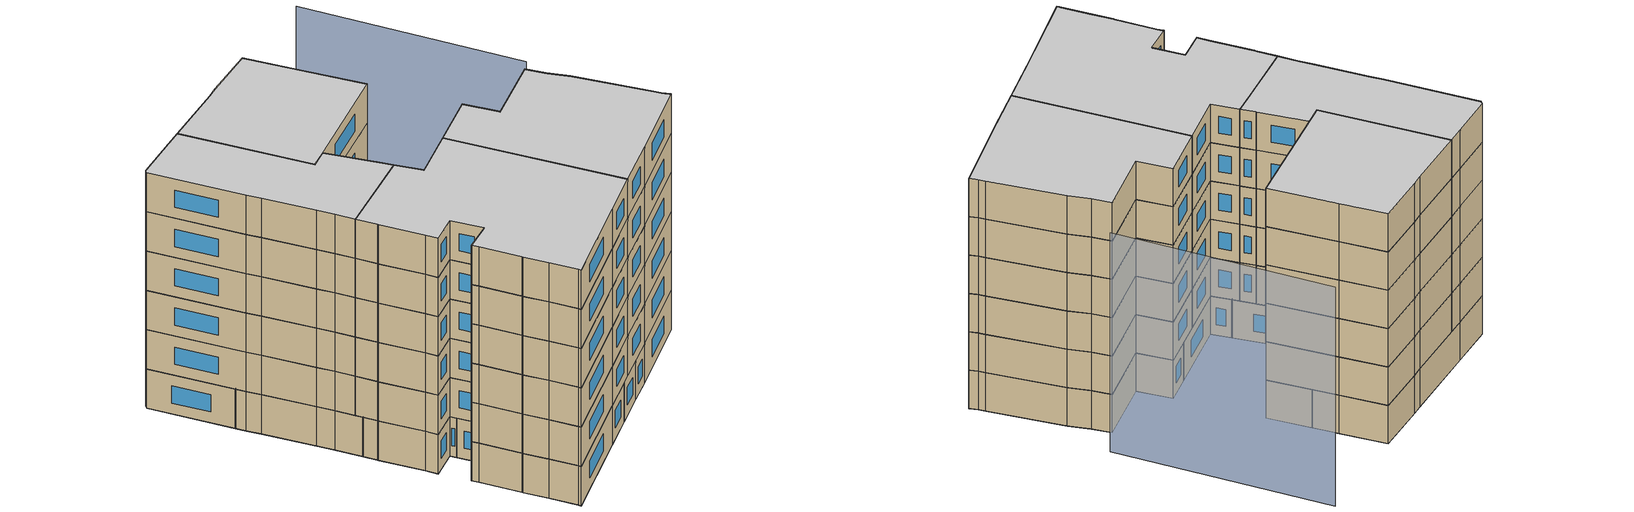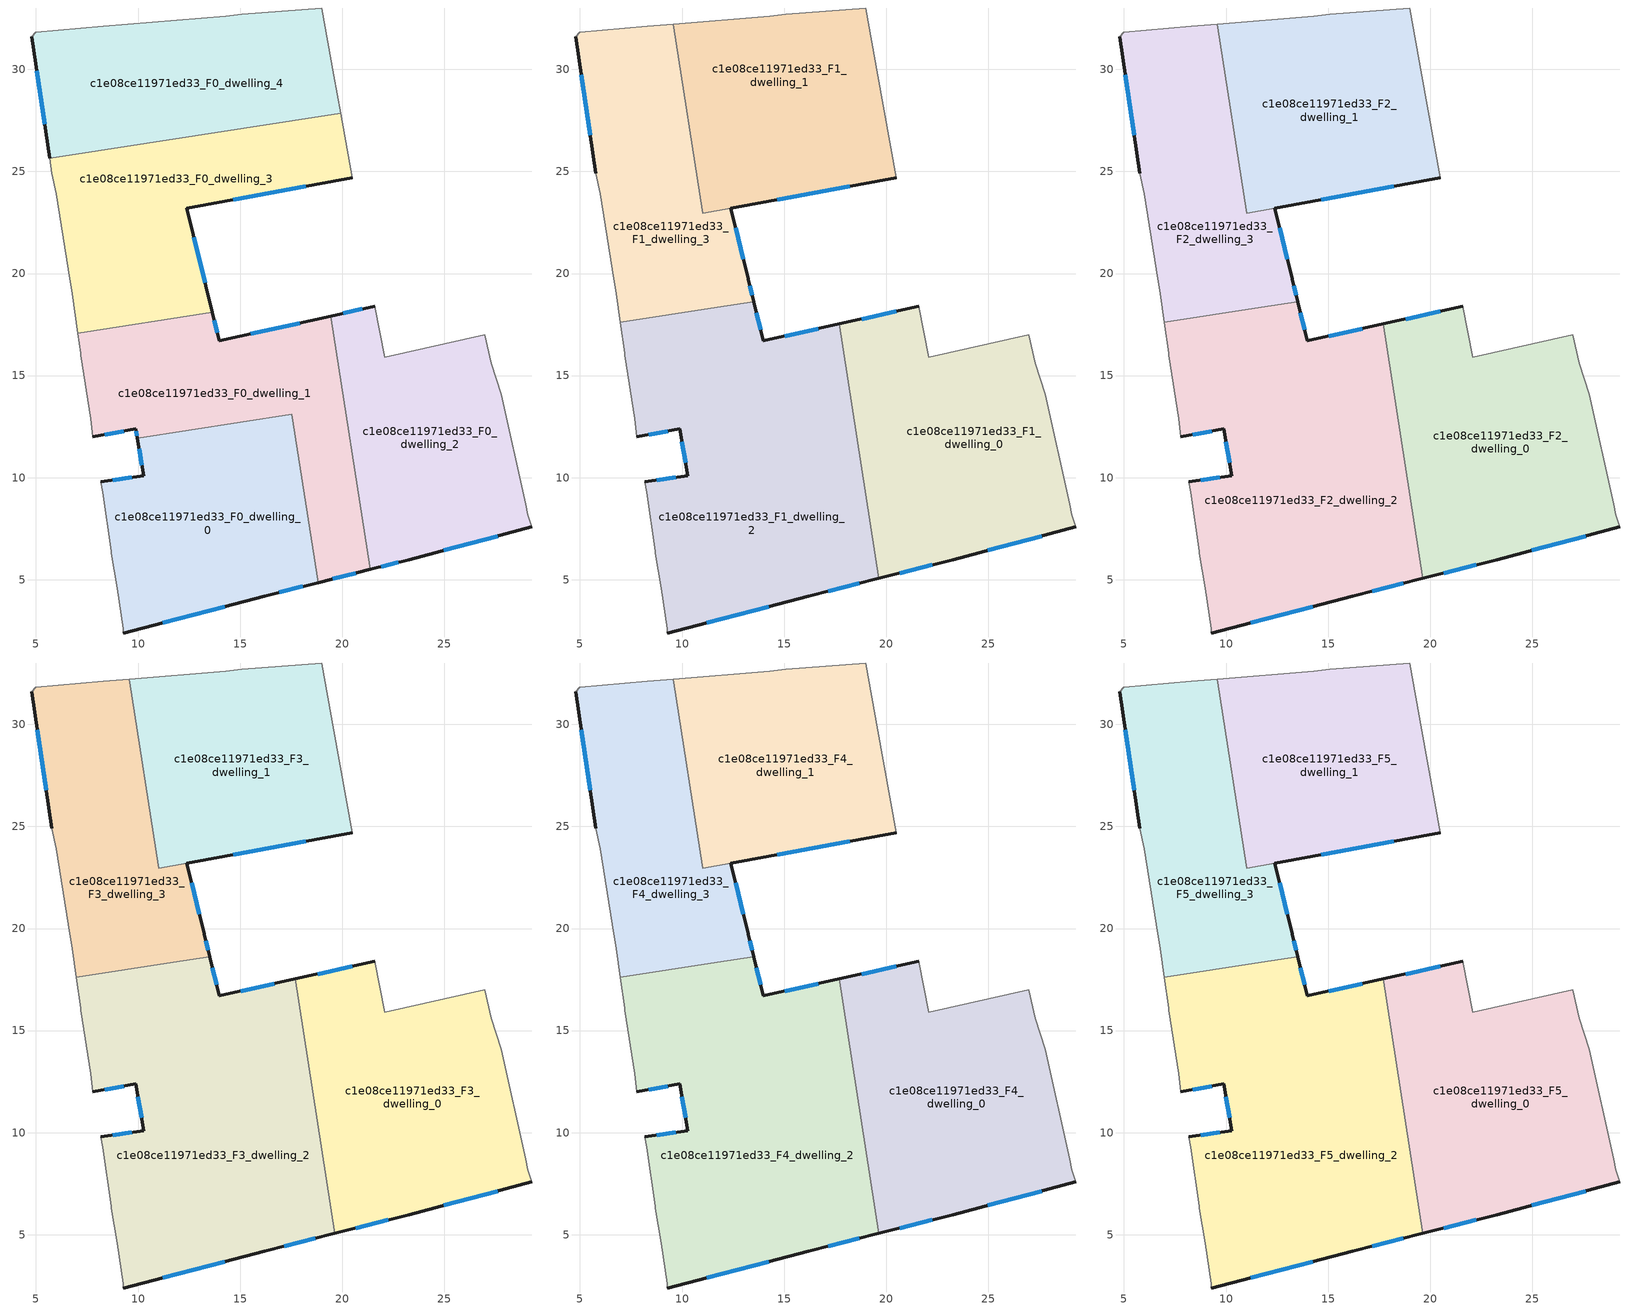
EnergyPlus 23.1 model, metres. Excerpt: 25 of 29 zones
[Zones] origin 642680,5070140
c1e08ce11971ed33_F0_dwelling_0
 floor ground (EU_floor_Construction): 18.82,4.85 17.53,13.11 9.96,11.93 10.28,10.09 8.18,9.79 8.28,9.29 8.68,6.39 8.68,6.29 8.98,4.59 9.28,2.59 9.28,2.39 16.19,4.19 z0
 wall outside (EU_wall_Construction): 8.18,9.79 10.28,10.09 9.96,11.93 / 18.82,4.85 16.19,4.19 9.28,2.39 z0:3
 wall adiabatic (EU_wall_Construction): 9.28,2.39 9.28,2.59 8.98,4.59 8.68,6.29 8.68,6.39 8.28,9.29 8.18,9.79 z0:3
 wall to c1e08ce11971ed33_F0_dwelling_1 (EU_wall_Construction): 9.96,11.93 17.53,13.11 18.82,4.85 z0:3
 window (EU_Window_Construction): 8.77,9.88 9.69,10.01 / 10.19,10.61 10.05,11.41 / 18.08,4.67 16.92,4.37 / 14.25,3.68 11.21,2.89 z0.84:2.16
c1e08ce11971ed33_F0_dwelling_1
 floor ground (EU_floor_Construction): 21.38,5.5 19.44,17.92 13.99,16.7 13.64,18.11 7.05,17.08 7.18,16.1 7.18,16 7.68,12.9 7.78,12 9.88,12.4 9.96,11.93 17.53,13.11 18.82,4.85 z0
 wall outside (EU_wall_Construction): 9.96,11.93 9.88,12.4 7.78,12 / 13.64,18.11 13.99,16.7 19.44,17.92 / 21.38,5.5 18.82,4.85 z0:3
 wall adiabatic (EU_wall_Construction): 7.78,12 7.68,12.9 7.18,16 7.18,16.1 7.05,17.08 z0:3
 wall to c1e08ce11971ed33_F0_dwelling_3 (EU_wall_Construction): 7.05,17.08 13.64,18.11 z0:3
 wall to c1e08ce11971ed33_F0_dwelling_2 (EU_wall_Construction): 19.44,17.92 21.38,5.5 z0:3
 window (EU_Window_Construction): 9.94,12.06 9.91,12.27 / 9.29,12.28 8.37,12.11 / 13.74,17.72 13.89,17.09 / 15.52,17.04 17.91,17.57 / 20.66,5.32 19.53,5.04 z0.84:2.16
c1e08ce11971ed33_F0_dwelling_2
 floor ground (EU_floor_Construction): 29.3,7.59 29.1,8.19 29,8.69 27.8,14.09 27.3,15.59 27,16.99 22.09,15.89 21.59,18.4 19.44,17.92 21.38,5.5 23.29,5.99 z0
 wall outside (EU_wall_Construction): 19.44,17.92 21.59,18.4 / 29.3,7.59 23.29,5.99 21.38,5.5 z0:3
 wall adiabatic (EU_wall_Construction): 21.59,18.4 22.09,15.89 27,16.99 27.3,15.59 27.8,14.09 29,8.69 29.1,8.19 29.3,7.59 z0:3
 window (EU_Window_Construction): 20.04,18.05 20.99,18.26 / 27.61,7.14 24.97,6.44 / 22.75,5.85 21.91,5.64 z0.84:2.16
c1e08ce11971ed33_F0_dwelling_3
 floor ground (EU_floor_Construction): 13.64,18.11 12.39,23.2 20.49,24.7 19.93,27.86 5.68,25.64 5.78,24.91 5.98,23.9 6.58,20.2 6.78,19 7.05,17.08 z0
 wall outside (EU_wall_Construction): 20.49,24.7 12.39,23.2 13.64,18.11 z0:3
 wall adiabatic (EU_wall_Construction): 19.93,27.86 20.49,24.7 / 7.05,17.08 6.78,19 6.58,20.2 5.98,23.9 5.78,24.91 5.68,25.64 z0:3
 wall to c1e08ce11971ed33_F0_dwelling_4 (EU_wall_Construction): 5.67,25.64 19.93,27.86 z0:3
 window (EU_Window_Construction): 18.22,24.28 14.66,23.62 / 12.74,21.78 13.29,19.54 z0.84:2.16
 roof outside (EU_roof_Construction): 13.51,18.62 6.97,17.61 11.73,18.35 z3; 13.51,18.62 6.98,17.61 7.05,17.08 6.97,17.61 z3
c1e08ce11971ed33_F0_dwelling_4
 floor ground (EU_floor_Construction): 19.93,27.86 19.6,29.71 19,33.01 15.09,32.71 14.29,32.61 8.29,32.11 4.99,31.81 4.79,31.61 5.68,25.64 z0
 wall outside (EU_wall_Construction): 5.68,25.64 4.79,31.61 z0:3
 wall adiabatic (EU_wall_Construction): 4.79,31.61 4.99,31.81 8.29,32.11 14.29,32.61 15.09,32.71 19,33.01 19.6,29.71 19.93,27.86 z0:3
 window (EU_Window_Construction): 5.43,27.31 5.04,29.94 z0.84:2.16
c1e08ce11971ed33_F1_dwelling_0
 floor to c1e08ce11971ed33_F0_dwelling_2 (EU_floor_Construction): 29.3,7.59 29.1,8.19 29,8.69 27.8,14.09 27.3,15.59 27,16.99 22.09,15.89 21.59,18.4 19.44,17.92 21.38,5.5 23.29,5.99 z3
 floor to c1e08ce11971ed33_F0_dwelling_1 (EU_floor_Construction): 21.38,5.5 19.44,17.92 17.7,17.53 19.65,5.06 z3
 wall outside (EU_wall_Construction): 29.3,7.59 23.29,5.99 19.65,5.06 / 17.7,17.53 21.59,18.4 z3:6
 wall adiabatic (EU_wall_Construction): 21.59,18.4 22.09,15.89 27,16.99 27.3,15.59 27.8,14.09 29,8.69 29.1,8.19 29.3,7.59 z3:6
 wall to c1e08ce11971ed33_F1_dwelling_2 (EU_wall_Construction): 19.65,5.06 17.7,17.53 z3:6
 window (EU_Window_Construction): 27.61,7.14 24.97,6.44 / 22.27,5.73 20.67,5.32 / 18.79,17.77 20.5,18.15 z3.84:5.16
c1e08ce11971ed33_F1_dwelling_1
 floor to c1e08ce11971ed33_F0_dwelling_3 (EU_floor_Construction): 20.49,24.7 19.93,27.86 10.48,26.39 11.02,22.95 z3
 floor to c1e08ce11971ed33_F0_dwelling_4 (EU_floor_Construction): 19.93,27.86 19.6,29.7 19,33.01 15.09,32.71 14.29,32.61 9.57,32.22 10.48,26.39 z3
 wall outside (EU_wall_Construction): 20.49,24.7 12.39,23.2 z3:6
 wall adiabatic (EU_wall_Construction): 9.57,32.22 14.29,32.61 15.09,32.71 19,33.01 19.6,29.71 20.49,24.7 z3:6
 wall to c1e08ce11971ed33_F1_dwelling_3 (EU_wall_Construction): 12.39,23.2 11.02,22.95 9.57,32.22 z3:6
 window (EU_Window_Construction): 18.22,24.28 14.66,23.62 z3.84:5.16
c1e08ce11971ed33_F1_dwelling_2
 floor to c1e08ce11971ed33_F0_dwelling_0 (EU_floor_Construction): 18.82,4.85 17.53,13.11 9.96,11.93 10.28,10.09 8.18,9.79 8.28,9.29 8.68,6.39 8.68,6.29 8.98,4.59 9.28,2.59 9.28,2.39 16.19,4.19 z3
 floor to c1e08ce11971ed33_F0_dwelling_1 (EU_floor_Construction): 19.65,5.06 17.7,17.53 13.99,16.7 13.64,18.11 7.05,17.08 7.18,16.1 7.18,16 7.68,12.9 7.78,12 9.88,12.4 9.96,11.93 17.53,13.11 18.82,4.85 z3
 floor to c1e08ce11971ed33_F0_dwelling_3 (EU_floor_Construction): 13.64,18.11 13.51,18.62 6.98,17.61 7.05,17.08 z3
 wall outside (EU_wall_Construction): 13.51,18.62 13.99,16.7 17.7,17.53 / 19.65,5.06 16.19,4.19 9.28,2.39 / 8.18,9.79 10.28,10.09 9.88,12.4 7.78,12 z3:6
 wall adiabatic (EU_wall_Construction): 9.28,2.39 9.28,2.59 8.98,4.59 8.68,6.29 8.68,6.39 8.28,9.29 8.18,9.79 / 7.78,12 7.68,12.9 7.18,16 7.18,16.1 6.97,17.61 z3:6
 wall to c1e08ce11971ed33_F1_dwelling_3 (EU_wall_Construction): 6.97,17.61 11.73,18.35 13.51,18.62 z3:6
 window (EU_Window_Construction): 13.65,18.08 13.86,17.24 / 15.03,16.93 16.66,17.3 / 18.68,4.82 17.16,4.43 / 14.25,3.68 11.21,2.89 / 8.77,9.88 9.69,10.01 / 10.17,10.74 10,11.75 / 9.29,12.28 8.37,12.11 z3.84:5.16
c1e08ce11971ed33_F1_dwelling_3
 floor to c1e08ce11971ed33_F0_dwelling_3 (EU_floor_Construction): 13.51,18.63 12.39,23.2 11.02,22.95 10.48,26.39 5.68,25.64 5.78,24.91 5.98,23.9 6.58,20.2 6.78,19 6.97,17.61 11.73,18.35 z3
 floor to c1e08ce11971ed33_F0_dwelling_4 (EU_floor_Construction): 10.48,26.39 9.57,32.22 8.29,32.11 4.99,31.81 4.79,31.61 5.68,25.64 z3
 wall outside (EU_wall_Construction): 5.78,24.91 4.79,31.61 / 12.39,23.2 13.24,19.74 13.25,19.69 13.51,18.63 z3:6; 13.51,18.62,6 13.51,18.63,3 13.51,18.62,3
 wall adiabatic (EU_wall_Construction): 6.97,17.61 6.78,19 6.58,20.2 5.98,23.9 5.78,24.91 / 4.79,31.61 4.99,31.81 8.29,32.11 9.57,32.22 z3:6
 window (EU_Window_Construction): 5.5,26.78 5.07,29.73 / 12.63,22.23 13,20.71 / 13.33,19.39 13.44,18.93 z3.84:5.16
c1e08ce11971ed33_F2_dwelling_0
 floor to c1e08ce11971ed33_F1_dwelling_0 (EU_floor_Construction): 29.3,7.59 29.1,8.19 29,8.69 27.8,14.09 27.3,15.59 27,16.99 22.09,15.89 21.59,18.4 17.7,17.53 19.65,5.06 23.29,5.99 z6
 wall outside (EU_wall_Construction): 29.3,7.59 23.29,5.99 19.65,5.06 / 17.7,17.53 21.59,18.4 z6:9
 wall adiabatic (EU_wall_Construction): 21.59,18.4 22.09,15.89 27,16.99 27.3,15.59 27.8,14.09 29,8.69 29.1,8.19 29.3,7.59 z6:9
 wall to c1e08ce11971ed33_F2_dwelling_2 (EU_wall_Construction): 19.65,5.06 17.7,17.53 z6:9
 window (EU_Window_Construction): 27.61,7.14 24.97,6.44 / 22.27,5.73 20.67,5.32 / 18.79,17.77 20.5,18.15 z6.84:8.16
c1e08ce11971ed33_F2_dwelling_1
 floor to c1e08ce11971ed33_F1_dwelling_1 (EU_floor_Construction): 20.49,24.7 19.6,29.71 19,33.01 15.09,32.71 14.29,32.61 9.57,32.22 11.02,22.95 z6
 wall outside (EU_wall_Construction): 20.49,24.7 12.39,23.2 z6:9
 wall adiabatic (EU_wall_Construction): 9.57,32.22 14.29,32.61 15.09,32.71 19,33.01 19.6,29.71 20.49,24.7 z6:9
 wall to c1e08ce11971ed33_F2_dwelling_3 (EU_wall_Construction): 12.39,23.2 11.02,22.95 9.57,32.22 z6:9
 window (EU_Window_Construction): 18.22,24.28 14.66,23.62 z6.84:8.16
c1e08ce11971ed33_F2_dwelling_2
 floor to c1e08ce11971ed33_F1_dwelling_2 (EU_floor_Construction): 19.65,5.06 17.7,17.53 13.99,16.7 13.51,18.62 6.97,17.61 7.18,16.1 7.18,16 7.68,12.9 7.78,12 9.88,12.4 10.28,10.09 8.18,9.79 8.28,9.29 8.68,6.39 8.68,6.29 8.98,4.59 9.28,2.59 9.28,2.39 16.19,4.19 z6
 wall outside (EU_wall_Construction): 13.51,18.62 13.99,16.7 17.7,17.53 / 19.65,5.06 16.19,4.19 9.28,2.39 / 8.18,9.79 10.28,10.09 9.88,12.4 7.78,12 z6:9
 wall adiabatic (EU_wall_Construction): 9.28,2.39 9.28,2.59 8.98,4.59 8.68,6.29 8.68,6.39 8.28,9.29 8.18,9.79 / 7.78,12 7.68,12.9 7.18,16 7.18,16.1 6.97,17.61 z6:9
 wall to c1e08ce11971ed33_F2_dwelling_3 (EU_wall_Construction): 6.97,17.61 11.73,18.35 13.51,18.62 z6:9
 window (EU_Window_Construction): 13.65,18.08 13.86,17.24 / 15.03,16.93 16.66,17.3 / 18.68,4.82 17.16,4.43 / 14.25,3.68 11.21,2.89 / 8.77,9.88 9.69,10.01 / 10.17,10.74 10,11.75 / 9.29,12.28 8.37,12.11 z6.84:8.16
c1e08ce11971ed33_F2_dwelling_3
 floor to c1e08ce11971ed33_F1_dwelling_3 (EU_floor_Construction): 13.51,18.63 13.25,19.69 13.24,19.74 12.39,23.2 11.02,22.95 9.57,32.22 8.29,32.11 4.99,31.81 4.79,31.61 5.78,24.91 5.98,23.9 6.58,20.2 6.78,19 6.97,17.61 z6
 wall outside (EU_wall_Construction): 5.78,24.91 4.79,31.61 / 12.39,23.2 13.24,19.74 13.25,19.69 13.51,18.63 z6:9; 13.51,18.62,9 13.51,18.63,6 13.51,18.62,6
 wall adiabatic (EU_wall_Construction): 6.97,17.61 6.78,19 6.58,20.2 5.98,23.9 5.78,24.91 / 4.79,31.61 4.99,31.81 8.29,32.11 9.57,32.22 z6:9
 window (EU_Window_Construction): 5.5,26.78 5.07,29.73 / 12.63,22.23 13,20.71 / 13.33,19.39 13.44,18.93 z6.84:8.16
c1e08ce11971ed33_F3_dwelling_0
 floor to c1e08ce11971ed33_F2_dwelling_0 (EU_floor_Construction): 29.3,7.59 29.1,8.19 29,8.69 27.8,14.09 27.3,15.59 27,16.99 22.09,15.89 21.59,18.4 17.7,17.53 19.65,5.06 23.29,5.99 z9
 wall outside (EU_wall_Construction): 29.3,7.59 23.29,5.99 19.65,5.06 / 17.7,17.53 21.59,18.4 z9:12
 wall adiabatic (EU_wall_Construction): 21.59,18.4 22.09,15.89 27,16.99 27.3,15.59 27.8,14.09 29,8.69 29.1,8.19 29.3,7.59 z9:12
 wall to c1e08ce11971ed33_F3_dwelling_2 (EU_wall_Construction): 19.65,5.06 17.7,17.53 z9:12
 window (EU_Window_Construction): 27.61,7.14 24.97,6.44 / 22.27,5.73 20.67,5.32 / 18.79,17.77 20.5,18.15 z9.84:11.16
c1e08ce11971ed33_F3_dwelling_1
 floor to c1e08ce11971ed33_F2_dwelling_1 (EU_floor_Construction): 20.49,24.7 19.6,29.71 19,33.01 15.09,32.71 14.29,32.61 9.57,32.22 11.02,22.95 z9
 wall outside (EU_wall_Construction): 20.49,24.7 12.39,23.2 z9:12
 wall adiabatic (EU_wall_Construction): 9.57,32.22 14.29,32.61 15.09,32.71 19,33.01 19.6,29.71 20.49,24.7 z9:12
 wall to c1e08ce11971ed33_F3_dwelling_3 (EU_wall_Construction): 12.39,23.2 11.02,22.95 9.57,32.22 z9:12
 window (EU_Window_Construction): 18.22,24.28 14.66,23.62 z9.84:11.16
c1e08ce11971ed33_F3_dwelling_2
 floor to c1e08ce11971ed33_F2_dwelling_2 (EU_floor_Construction): 19.65,5.06 17.7,17.53 13.99,16.7 13.51,18.62 6.97,17.61 7.18,16.1 7.18,16 7.68,12.9 7.78,12 9.88,12.4 10.28,10.09 8.18,9.79 8.28,9.29 8.68,6.39 8.68,6.29 8.98,4.59 9.28,2.59 9.28,2.39 16.19,4.19 z9
 wall outside (EU_wall_Construction): 13.51,18.62 13.99,16.7 17.7,17.53 / 19.65,5.06 16.19,4.19 9.28,2.39 / 8.18,9.79 10.28,10.09 9.88,12.4 7.78,12 z9:12
 wall adiabatic (EU_wall_Construction): 9.28,2.39 9.28,2.59 8.98,4.59 8.68,6.29 8.68,6.39 8.28,9.29 8.18,9.79 / 7.78,12 7.68,12.9 7.18,16 7.18,16.1 6.97,17.61 z9:12
 wall to c1e08ce11971ed33_F3_dwelling_3 (EU_wall_Construction): 6.97,17.61 11.73,18.35 13.51,18.62 z9:12
 window (EU_Window_Construction): 13.65,18.08 13.86,17.24 / 15.03,16.93 16.66,17.3 / 18.68,4.82 17.16,4.43 / 14.25,3.68 11.21,2.89 / 8.77,9.88 9.69,10.01 / 10.17,10.74 10,11.75 / 9.29,12.28 8.37,12.11 z9.84:11.16
c1e08ce11971ed33_F3_dwelling_3
 floor to c1e08ce11971ed33_F2_dwelling_3 (EU_floor_Construction): 13.51,18.63 13.25,19.69 13.24,19.74 12.39,23.2 11.02,22.95 9.57,32.22 8.29,32.11 4.99,31.81 4.79,31.61 5.78,24.91 5.98,23.9 6.58,20.2 6.78,19 6.97,17.61 z9
 wall outside (EU_wall_Construction): 5.78,24.91 4.79,31.61 / 12.39,23.2 13.24,19.74 13.25,19.69 13.51,18.63 z9:12; 13.51,18.62,12 13.51,18.63,9 13.51,18.62,9
 wall adiabatic (EU_wall_Construction): 6.97,17.61 6.78,19 6.58,20.2 5.98,23.9 5.78,24.91 / 4.79,31.61 4.99,31.81 8.29,32.11 9.57,32.22 z9:12
 window (EU_Window_Construction): 5.5,26.78 5.07,29.73 / 12.63,22.23 13,20.71 / 13.33,19.39 13.44,18.93 z9.84:11.16
c1e08ce11971ed33_F4_dwelling_0
 floor to c1e08ce11971ed33_F3_dwelling_0 (EU_floor_Construction): 29.3,7.59 29.1,8.19 29,8.69 27.8,14.09 27.3,15.59 27,16.99 22.09,15.89 21.59,18.4 17.7,17.53 19.65,5.06 23.29,5.99 z12
 wall outside (EU_wall_Construction): 29.3,7.59 23.29,5.99 19.65,5.06 / 17.7,17.53 21.59,18.4 z12:15
 wall adiabatic (EU_wall_Construction): 21.59,18.4 22.09,15.89 27,16.99 27.3,15.59 27.8,14.09 29,8.69 29.1,8.19 29.3,7.59 z12:15
 wall to c1e08ce11971ed33_F4_dwelling_2 (EU_wall_Construction): 19.65,5.06 17.7,17.53 z12:15
 window (EU_Window_Construction): 27.61,7.14 24.97,6.44 / 22.27,5.73 20.67,5.32 / 18.79,17.77 20.5,18.15 z12.84:14.16
c1e08ce11971ed33_F4_dwelling_1
 floor to c1e08ce11971ed33_F3_dwelling_1 (EU_floor_Construction): 20.49,24.7 19.6,29.71 19,33.01 15.09,32.71 14.29,32.61 9.57,32.22 11.02,22.95 z12
 wall outside (EU_wall_Construction): 20.49,24.7 12.39,23.2 z12:15
 wall adiabatic (EU_wall_Construction): 9.57,32.22 14.29,32.61 15.09,32.71 19,33.01 19.6,29.71 20.49,24.7 z12:15
 wall to c1e08ce11971ed33_F4_dwelling_3 (EU_wall_Construction): 12.39,23.2 11.02,22.95 9.57,32.22 z12:15
 window (EU_Window_Construction): 18.22,24.28 14.66,23.62 z12.84:14.16
c1e08ce11971ed33_F4_dwelling_2
 floor to c1e08ce11971ed33_F3_dwelling_2 (EU_floor_Construction): 19.65,5.06 17.7,17.53 13.99,16.7 13.51,18.62 6.97,17.61 7.18,16.1 7.18,16 7.68,12.9 7.78,12 9.88,12.4 10.28,10.09 8.18,9.79 8.28,9.29 8.68,6.39 8.68,6.29 8.98,4.59 9.28,2.59 9.28,2.39 16.19,4.19 z12
 wall outside (EU_wall_Construction): 13.51,18.62 13.99,16.7 17.7,17.53 / 19.65,5.06 16.19,4.19 9.28,2.39 / 8.18,9.79 10.28,10.09 9.88,12.4 7.78,12 z12:15
 wall adiabatic (EU_wall_Construction): 9.28,2.39 9.28,2.59 8.98,4.59 8.68,6.29 8.68,6.39 8.28,9.29 8.18,9.79 / 7.78,12 7.68,12.9 7.18,16 7.18,16.1 6.97,17.61 z12:15
 wall to c1e08ce11971ed33_F4_dwelling_3 (EU_wall_Construction): 6.97,17.61 11.73,18.35 13.51,18.62 z12:15
 window (EU_Window_Construction): 13.65,18.08 13.86,17.24 / 15.03,16.93 16.66,17.3 / 18.68,4.82 17.16,4.43 / 14.25,3.68 11.21,2.89 / 8.77,9.88 9.69,10.01 / 10.17,10.74 10,11.75 / 9.29,12.28 8.37,12.11 z12.84:14.16
c1e08ce11971ed33_F4_dwelling_3
 floor to c1e08ce11971ed33_F3_dwelling_3 (EU_floor_Construction): 13.51,18.63 13.25,19.69 13.24,19.74 12.39,23.2 11.02,22.95 9.57,32.22 8.29,32.11 4.99,31.81 4.79,31.61 5.78,24.91 5.98,23.9 6.58,20.2 6.78,19 6.97,17.61 z12
 wall outside (EU_wall_Construction): 5.78,24.91 4.79,31.61 / 12.39,23.2 13.24,19.74 13.25,19.69 13.51,18.63 z12:15; 13.51,18.62,15 13.51,18.63,12 13.51,18.62,12
 wall adiabatic (EU_wall_Construction): 6.97,17.61 6.78,19 6.58,20.2 5.98,23.9 5.78,24.91 / 4.79,31.61 4.99,31.81 8.29,32.11 9.57,32.22 z12:15
 window (EU_Window_Construction): 5.5,26.78 5.07,29.73 / 12.63,22.23 13,20.71 / 13.33,19.39 13.44,18.93 z12.84:14.16
c1e08ce11971ed33_F5_dwelling_0
 floor to c1e08ce11971ed33_F4_dwelling_0 (EU_floor_Construction): 29.3,7.59 29.1,8.19 29,8.69 27.8,14.09 27.3,15.59 27,16.99 22.09,15.89 21.59,18.4 17.7,17.53 19.65,5.06 23.29,5.99 z15
 wall outside (EU_wall_Construction): 29.3,7.59 23.29,5.99 19.65,5.06 / 17.7,17.53 21.59,18.4 z15:18
 wall adiabatic (EU_wall_Construction): 21.59,18.4 22.09,15.89 27,16.99 27.3,15.59 27.8,14.09 29,8.69 29.1,8.19 29.3,7.59 z15:18
 wall to c1e08ce11971ed33_F5_dwelling_2 (EU_wall_Construction): 19.65,5.06 17.7,17.53 z15:18
 window (EU_Window_Construction): 27.61,7.14 24.97,6.44 / 22.27,5.73 20.67,5.32 / 18.79,17.77 20.5,18.15 z15.84:17.16
 ceiling to c1e08ce11971ed33_F6_dwelling_0 (EU_floor_Construction): 27,16.99 27.3,15.59 27.8,14.09 29,8.69 29.1,8.19 29.3,7.59 23.29,5.99 19.65,5.06 17.7,17.53 21.59,18.4 22.09,15.89 z18
c1e08ce11971ed33_F5_dwelling_1
 floor to c1e08ce11971ed33_F4_dwelling_1 (EU_floor_Construction): 20.49,24.7 19.6,29.71 19,33.01 15.09,32.71 14.29,32.61 9.57,32.22 11.02,22.95 z15
 wall outside (EU_wall_Construction): 20.49,24.7 12.39,23.2 z15:18
 wall adiabatic (EU_wall_Construction): 9.57,32.22 14.29,32.61 15.09,32.71 19,33.01 19.6,29.71 20.49,24.7 z15:18
 wall to c1e08ce11971ed33_F5_dwelling_3 (EU_wall_Construction): 12.39,23.2 11.02,22.95 9.57,32.22 z15:18
 window (EU_Window_Construction): 18.22,24.28 14.66,23.62 z15.84:17.16
 ceiling to c1e08ce11971ed33_F6_dwelling_1 (EU_floor_Construction): 19,33.01 19.6,29.71 20.49,24.7 11.02,22.95 9.57,32.22 14.29,32.61 15.09,32.71 z18
c1e08ce11971ed33_F5_dwelling_2
 floor to c1e08ce11971ed33_F4_dwelling_2 (EU_floor_Construction): 19.65,5.06 17.7,17.53 13.99,16.7 13.51,18.62 6.97,17.61 7.18,16.1 7.18,16 7.68,12.9 7.78,12 9.88,12.4 10.28,10.09 8.18,9.79 8.28,9.29 8.68,6.39 8.68,6.29 8.98,4.59 9.28,2.59 9.28,2.39 16.19,4.19 z15
 wall outside (EU_wall_Construction): 13.51,18.62 13.99,16.7 17.7,17.53 / 19.65,5.06 16.19,4.19 9.28,2.39 / 8.18,9.79 10.28,10.09 9.88,12.4 7.78,12 z15:18
 wall adiabatic (EU_wall_Construction): 9.28,2.39 9.28,2.59 8.98,4.59 8.68,6.29 8.68,6.39 8.28,9.29 8.18,9.79 / 7.78,12 7.68,12.9 7.18,16 7.18,16.1 6.97,17.61 z15:18
 wall to c1e08ce11971ed33_F5_dwelling_3 (EU_wall_Construction): 6.97,17.61 11.73,18.35 13.51,18.62 z15:18
 window (EU_Window_Construction): 13.65,18.08 13.86,17.24 / 15.03,16.93 16.66,17.3 / 18.68,4.82 17.16,4.43 / 14.25,3.68 11.21,2.89 / 8.77,9.88 9.69,10.01 / 10.17,10.74 10,11.75 / 9.29,12.28 8.37,12.11 z15.84:17.16
 ceiling to c1e08ce11971ed33_F6_dwelling_2 (EU_floor_Construction): 17.7,17.53 19.65,5.06 16.19,4.19 9.28,2.39 9.28,2.59 8.98,4.59 8.68,6.29 8.68,6.39 8.28,9.29 8.18,9.79 10.28,10.09 9.88,12.4 7.78,12 7.68,12.9 7.18,16 7.18,16.1 6.97,17.61 13.51,18.62 13.99,16.7 z18
c1e08ce11971ed33_F5_dwelling_3
 floor to c1e08ce11971ed33_F4_dwelling_3 (EU_floor_Construction): 13.51,18.63 13.25,19.69 13.24,19.74 12.39,23.2 11.02,22.95 9.57,32.22 8.29,32.11 4.99,31.81 4.79,31.61 5.78,24.91 5.98,23.9 6.58,20.2 6.78,19 6.97,17.61 z15
 wall outside (EU_wall_Construction): 5.78,24.91 4.79,31.61 / 12.39,23.2 13.24,19.74 13.25,19.69 13.51,18.63 z15:18; 13.51,18.62,18 13.51,18.63,15 13.51,18.62,15
 wall adiabatic (EU_wall_Construction): 6.97,17.61 6.78,19 6.58,20.2 5.98,23.9 5.78,24.91 / 4.79,31.61 4.99,31.81 8.29,32.11 9.57,32.22 z15:18
 window (EU_Window_Construction): 5.5,26.78 5.07,29.73 / 12.63,22.23 13,20.71 / 13.33,19.39 13.44,18.93 z15.84:17.16
 ceiling to c1e08ce11971ed33_F6_dwelling_3 (EU_floor_Construction): 9.57,32.22 11.02,22.95 12.39,23.2 13.24,19.74 13.25,19.69 13.51,18.63 6.97,17.61 6.78,19 6.58,20.2 5.98,23.9 5.78,24.91 4.79,31.61 4.99,31.81 8.29,32.11 z18
shading: 28.9,17.99 26.9,33.71 z0:17.1
[Building]
EU S2 Campaign: North Axis=0; Terrain=City; Solar Distribution=FullExterior
[Site:Location]
Lyon-Bron: Latitude=45.75; Longitude=5; Time Zone=1; Elevation=198
[SizingPeriod:WeatherFileDays]
AnnualSizingPeriod: Begin Month=1; Begin Day of Month=1; End Month=12; End Day of Month=31; Day of Week for Start Day=Monday; Use Weather File Daylight Saving Period=No; Use Weather File Rain and Snow Indicators=No
[MATERIAL]
EU_InternalMass_Material: Roughness=MediumRough; Thickness=0.1; Conductivity=1; Density=1800; Specific Heat=900; Thermal Absorptance=0.9; Solar Absorptance=0.7; Visible Absorptance=0.7
[MATERIAL:NOMASS] Roughness=MediumRough; Thermal Absorptance=0.9; Solar Absorptance=0.7; Visible Absorptance=0.7
Name | Thermal Resistance
EU_wall_NoMass | 0.776494
EU_roof_NoMass | 0.486893
EU_floor_NoMass | 0.421597
[WINDOWMATERIAL:SIMPLEGLAZINGSYSTEM]
EU_Window_SimpleGlazing: UFactor=4.24961; Solar Heat Gain Coefficient=0.83; Visible Transmittance=0.83
[CONSTRUCTION]
EU_wall_Construction: EU_wall_NoMass
EU_roof_Construction: EU_roof_NoMass
EU_floor_Construction: EU_floor_NoMass
EU_InternalMass_Construction: EU_InternalMass_Material
EU_Window_Construction: EU_Window_SimpleGlazing
[ZONE] Type=1; Multiplier=1; Ceiling Height=autocalculate; Floor Area=autocalculate; Part of Total Floor Area=Yes
Name | Volume
c1e08ce11971ed33_F0_dwelling_0 | 246.807
c1e08ce11971ed33_F1_dwelling_0 | 313.869
c1e08ce11971ed33_F2_dwelling_0; c1e08ce11971ed33_F3_dwelling_0; c1e08ce11971ed33_F4_dwelling_0; c1e08ce11971ed33_F5_dwelling_0 | 313.87
c1e08ce11971ed33_F0_dwelling_1 | 246.786
c1e08ce11971ed33_F1_dwelling_1 | 254.95
c1e08ce11971ed33_F2_dwelling_1; c1e08ce11971ed33_F3_dwelling_1; c1e08ce11971ed33_F4_dwelling_1; c1e08ce11971ed33_F5_dwelling_1 | 254.951
c1e08ce11971ed33_F0_dwelling_2 | 246.798
c1e08ce11971ed33_F1_dwelling_2 | 437.041
c1e08ce11971ed33_F2_dwelling_2; c1e08ce11971ed33_F3_dwelling_2; c1e08ce11971ed33_F4_dwelling_2; c1e08ce11971ed33_F5_dwelling_2 | 437.046
c1e08ce11971ed33_F0_dwelling_3 | 246.782
c1e08ce11971ed33_F1_dwelling_3 | 228.058
c1e08ce11971ed33_F2_dwelling_3; c1e08ce11971ed33_F3_dwelling_3; c1e08ce11971ed33_F4_dwelling_3; c1e08ce11971ed33_F5_dwelling_3 | 228.051
c1e08ce11971ed33_F0_dwelling_4 | 246.795
[INTERNALMASS] Construction=EU_InternalMass_Construction
Name | Zone or ZoneList | Surface Area
c1e08ce11971ed33_F0_dwelling_0_EU_InternalMass | c1e08ce11971ed33_F0_dwelling_0 | 82.2687
c1e08ce11971ed33_F0_dwelling_1_EU_InternalMass | c1e08ce11971ed33_F0_dwelling_1 | 82.2621
c1e08ce11971ed33_F0_dwelling_2_EU_InternalMass | c1e08ce11971ed33_F0_dwelling_2 | 82.2656
c1e08ce11971ed33_F0_dwelling_3_EU_InternalMass | c1e08ce11971ed33_F0_dwelling_3 | 82.2606
c1e08ce11971ed33_F0_dwelling_4_EU_InternalMass | c1e08ce11971ed33_F0_dwelling_4 | 82.2649
c1e08ce11971ed33_F1_dwelling_0_EU_InternalMass | c1e08ce11971ed33_F1_dwelling_0 | 104.623
c1e08ce11971ed33_F1_dwelling_1_EU_InternalMass | c1e08ce11971ed33_F1_dwelling_1 | 84.9856
c1e08ce11971ed33_F1_dwelling_2_EU_InternalMass | c1e08ce11971ed33_F1_dwelling_2 | 145.691
c1e08ce11971ed33_F1_dwelling_3_EU_InternalMass | c1e08ce11971ed33_F1_dwelling_3 | 76.0239
c1e08ce11971ed33_F2_dwelling_0_EU_InternalMass | c1e08ce11971ed33_F2_dwelling_0 | 104.623
c1e08ce11971ed33_F2_dwelling_1_EU_InternalMass | c1e08ce11971ed33_F2_dwelling_1 | 84.9856
c1e08ce11971ed33_F2_dwelling_2_EU_InternalMass | c1e08ce11971ed33_F2_dwelling_2 | 145.691
c1e08ce11971ed33_F2_dwelling_3_EU_InternalMass | c1e08ce11971ed33_F2_dwelling_3 | 76.0239
c1e08ce11971ed33_F3_dwelling_0_EU_InternalMass | c1e08ce11971ed33_F3_dwelling_0 | 104.623
c1e08ce11971ed33_F3_dwelling_1_EU_InternalMass | c1e08ce11971ed33_F3_dwelling_1 | 84.9856
c1e08ce11971ed33_F3_dwelling_2_EU_InternalMass | c1e08ce11971ed33_F3_dwelling_2 | 145.691
c1e08ce11971ed33_F3_dwelling_3_EU_InternalMass | c1e08ce11971ed33_F3_dwelling_3 | 76.0239
c1e08ce11971ed33_F4_dwelling_0_EU_InternalMass | c1e08ce11971ed33_F4_dwelling_0 | 104.623
c1e08ce11971ed33_F4_dwelling_1_EU_InternalMass | c1e08ce11971ed33_F4_dwelling_1 | 84.9856
c1e08ce11971ed33_F4_dwelling_2_EU_InternalMass | c1e08ce11971ed33_F4_dwelling_2 | 145.691
c1e08ce11971ed33_F4_dwelling_3_EU_InternalMass | c1e08ce11971ed33_F4_dwelling_3 | 76.0239
c1e08ce11971ed33_F5_dwelling_0_EU_InternalMass | c1e08ce11971ed33_F5_dwelling_0 | 104.623
c1e08ce11971ed33_F5_dwelling_1_EU_InternalMass | c1e08ce11971ed33_F5_dwelling_1 | 84.9856
c1e08ce11971ed33_F5_dwelling_2_EU_InternalMass | c1e08ce11971ed33_F5_dwelling_2 | 145.691
c1e08ce11971ed33_F5_dwelling_3_EU_InternalMass | c1e08ce11971ed33_F5_dwelling_3 | 76.0239
[OTHEREQUIPMENT] Fuel Type=Electricity; Design Level Calculation Method=Watts/Area; Power per Zone Floor Area=1; Fraction Latent=0; Fraction Radiant=0; Fraction Lost=0; Carbon Dioxide Generation Rate=0; EndUse Subcategory=EU_Step8_InternalGains
Name | Zone or ZoneList or Space or SpaceList | Schedule
EU_Step8_InternalGain_c1e08ce11971ed33_F0_dwelling_0_f000 | c1e08ce11971ed33_F0_dwelling_0 | EU_Step8_GainSchedule_c1e08ce11971ed33_F0_dwelling_0_f000
EU_Step8_InternalGain_c1e08ce11971ed33_F0_dwelling_1_f000 | c1e08ce11971ed33_F0_dwelling_1 | EU_Step8_GainSchedule_c1e08ce11971ed33_F0_dwelling_1_f000
EU_Step8_InternalGain_c1e08ce11971ed33_F0_dwelling_2_f000 | c1e08ce11971ed33_F0_dwelling_2 | EU_Step8_GainSchedule_c1e08ce11971ed33_F0_dwelling_2_f000
EU_Step8_InternalGain_c1e08ce11971ed33_F0_dwelling_3_f000 | c1e08ce11971ed33_F0_dwelling_3 | EU_Step8_GainSchedule_c1e08ce11971ed33_F0_dwelling_3_f000
EU_Step8_InternalGain_c1e08ce11971ed33_F0_dwelling_4_f000 | c1e08ce11971ed33_F0_dwelling_4 | EU_Step8_GainSchedule_c1e08ce11971ed33_F0_dwelling_4_f000
EU_Step8_InternalGain_c1e08ce11971ed33_F1_dwelling_0_f000 | c1e08ce11971ed33_F1_dwelling_0 | EU_Step8_GainSchedule_c1e08ce11971ed33_F1_dwelling_0_f000
EU_Step8_InternalGain_c1e08ce11971ed33_F1_dwelling_1_f000 | c1e08ce11971ed33_F1_dwelling_1 | EU_Step8_GainSchedule_c1e08ce11971ed33_F1_dwelling_1_f000
EU_Step8_InternalGain_c1e08ce11971ed33_F1_dwelling_2_f000 | c1e08ce11971ed33_F1_dwelling_2 | EU_Step8_GainSchedule_c1e08ce11971ed33_F1_dwelling_2_f000
EU_Step8_InternalGain_c1e08ce11971ed33_F1_dwelling_3_f000 | c1e08ce11971ed33_F1_dwelling_3 | EU_Step8_GainSchedule_c1e08ce11971ed33_F1_dwelling_3_f000
EU_Step8_InternalGain_c1e08ce11971ed33_F2_dwelling_0_f000 | c1e08ce11971ed33_F2_dwelling_0 | EU_Step8_GainSchedule_c1e08ce11971ed33_F2_dwelling_0_f000
EU_Step8_InternalGain_c1e08ce11971ed33_F2_dwelling_1_f000 | c1e08ce11971ed33_F2_dwelling_1 | EU_Step8_GainSchedule_c1e08ce11971ed33_F2_dwelling_1_f000
EU_Step8_InternalGain_c1e08ce11971ed33_F2_dwelling_2_f000 | c1e08ce11971ed33_F2_dwelling_2 | EU_Step8_GainSchedule_c1e08ce11971ed33_F2_dwelling_2_f000
EU_Step8_InternalGain_c1e08ce11971ed33_F2_dwelling_3_f000 | c1e08ce11971ed33_F2_dwelling_3 | EU_Step8_GainSchedule_c1e08ce11971ed33_F2_dwelling_3_f000
EU_Step8_InternalGain_c1e08ce11971ed33_F3_dwelling_0_f000 | c1e08ce11971ed33_F3_dwelling_0 | EU_Step8_GainSchedule_c1e08ce11971ed33_F3_dwelling_0_f000
EU_Step8_InternalGain_c1e08ce11971ed33_F3_dwelling_1_f000 | c1e08ce11971ed33_F3_dwelling_1 | EU_Step8_GainSchedule_c1e08ce11971ed33_F3_dwelling_1_f000
EU_Step8_InternalGain_c1e08ce11971ed33_F3_dwelling_2_f000 | c1e08ce11971ed33_F3_dwelling_2 | EU_Step8_GainSchedule_c1e08ce11971ed33_F3_dwelling_2_f000
EU_Step8_InternalGain_c1e08ce11971ed33_F3_dwelling_3_f000 | c1e08ce11971ed33_F3_dwelling_3 | EU_Step8_GainSchedule_c1e08ce11971ed33_F3_dwelling_3_f000
EU_Step8_InternalGain_c1e08ce11971ed33_F4_dwelling_0_f000 | c1e08ce11971ed33_F4_dwelling_0 | EU_Step8_GainSchedule_c1e08ce11971ed33_F4_dwelling_0_f000
EU_Step8_InternalGain_c1e08ce11971ed33_F4_dwelling_1_f000 | c1e08ce11971ed33_F4_dwelling_1 | EU_Step8_GainSchedule_c1e08ce11971ed33_F4_dwelling_1_f000
EU_Step8_InternalGain_c1e08ce11971ed33_F4_dwelling_2_f000 | c1e08ce11971ed33_F4_dwelling_2 | EU_Step8_GainSchedule_c1e08ce11971ed33_F4_dwelling_2_f000
EU_Step8_InternalGain_c1e08ce11971ed33_F4_dwelling_3_f000 | c1e08ce11971ed33_F4_dwelling_3 | EU_Step8_GainSchedule_c1e08ce11971ed33_F4_dwelling_3_f000
EU_Step8_InternalGain_c1e08ce11971ed33_F5_dwelling_0_f000 | c1e08ce11971ed33_F5_dwelling_0 | EU_Step8_GainSchedule_c1e08ce11971ed33_F5_dwelling_0_f000
EU_Step8_InternalGain_c1e08ce11971ed33_F5_dwelling_1_f000 | c1e08ce11971ed33_F5_dwelling_1 | EU_Step8_GainSchedule_c1e08ce11971ed33_F5_dwelling_1_f000
EU_Step8_InternalGain_c1e08ce11971ed33_F5_dwelling_2_f000 | c1e08ce11971ed33_F5_dwelling_2 | EU_Step8_GainSchedule_c1e08ce11971ed33_F5_dwelling_2_f000
EU_Step8_InternalGain_c1e08ce11971ed33_F5_dwelling_3_f000 | c1e08ce11971ed33_F5_dwelling_3 | EU_Step8_GainSchedule_c1e08ce11971ed33_F5_dwelling_3_f000
[ZONEVENTILATION:DESIGNFLOWRATE] Schedule=EU_AlwaysOn; Design Flow Rate Calculation Method=AirChanges/Hour; Air Changes per Hour=0.693814; Ventilation Type=Natural; Fan Pressure Rise=0; Fan Total Efficiency=1; Constant Term Coefficient=1; Temperature Term Coefficient=0; Velocity Term Coefficient=0; Velocity Squared Term Coefficient=0; Minimum Indoor Temperature=-100; Maximum Indoor Temperature=100; Delta Temperature=-100; Minimum Outdoor Temperature=-100; Maximum Outdoor Temperature=100; Maximum Wind Speed=40
Name | Zone or ZoneList or Space or SpaceList
EU_ConstantAir_c1e08ce11971ed33_F0_dwelling_0 | c1e08ce11971ed33_F0_dwelling_0
EU_ConstantAir_c1e08ce11971ed33_F0_dwelling_1 | c1e08ce11971ed33_F0_dwelling_1
EU_ConstantAir_c1e08ce11971ed33_F0_dwelling_2 | c1e08ce11971ed33_F0_dwelling_2
EU_ConstantAir_c1e08ce11971ed33_F0_dwelling_3 | c1e08ce11971ed33_F0_dwelling_3
EU_ConstantAir_c1e08ce11971ed33_F0_dwelling_4 | c1e08ce11971ed33_F0_dwelling_4
EU_ConstantAir_c1e08ce11971ed33_F1_dwelling_0 | c1e08ce11971ed33_F1_dwelling_0
EU_ConstantAir_c1e08ce11971ed33_F1_dwelling_1 | c1e08ce11971ed33_F1_dwelling_1
EU_ConstantAir_c1e08ce11971ed33_F1_dwelling_2 | c1e08ce11971ed33_F1_dwelling_2
EU_ConstantAir_c1e08ce11971ed33_F1_dwelling_3 | c1e08ce11971ed33_F1_dwelling_3
EU_ConstantAir_c1e08ce11971ed33_F2_dwelling_0 | c1e08ce11971ed33_F2_dwelling_0
EU_ConstantAir_c1e08ce11971ed33_F2_dwelling_1 | c1e08ce11971ed33_F2_dwelling_1
EU_ConstantAir_c1e08ce11971ed33_F2_dwelling_2 | c1e08ce11971ed33_F2_dwelling_2
EU_ConstantAir_c1e08ce11971ed33_F2_dwelling_3 | c1e08ce11971ed33_F2_dwelling_3
EU_ConstantAir_c1e08ce11971ed33_F3_dwelling_0 | c1e08ce11971ed33_F3_dwelling_0
EU_ConstantAir_c1e08ce11971ed33_F3_dwelling_1 | c1e08ce11971ed33_F3_dwelling_1
EU_ConstantAir_c1e08ce11971ed33_F3_dwelling_2 | c1e08ce11971ed33_F3_dwelling_2
EU_ConstantAir_c1e08ce11971ed33_F3_dwelling_3 | c1e08ce11971ed33_F3_dwelling_3
EU_ConstantAir_c1e08ce11971ed33_F4_dwelling_0 | c1e08ce11971ed33_F4_dwelling_0
EU_ConstantAir_c1e08ce11971ed33_F4_dwelling_1 | c1e08ce11971ed33_F4_dwelling_1
EU_ConstantAir_c1e08ce11971ed33_F4_dwelling_2 | c1e08ce11971ed33_F4_dwelling_2
EU_ConstantAir_c1e08ce11971ed33_F4_dwelling_3 | c1e08ce11971ed33_F4_dwelling_3
EU_ConstantAir_c1e08ce11971ed33_F5_dwelling_0 | c1e08ce11971ed33_F5_dwelling_0
EU_ConstantAir_c1e08ce11971ed33_F5_dwelling_1 | c1e08ce11971ed33_F5_dwelling_1
EU_ConstantAir_c1e08ce11971ed33_F5_dwelling_2 | c1e08ce11971ed33_F5_dwelling_2
EU_ConstantAir_c1e08ce11971ed33_F5_dwelling_3 | c1e08ce11971ed33_F5_dwelling_3
[HVACTEMPLATE:THERMOSTAT] Constant Heating Setpoint=20; Constant Cooling Setpoint=50
EU_HeatOnly_c1e08ce11971ed33_F0_dwelling_0; EU_HeatOnly_c1e08ce11971ed33_F0_dwelling_1; EU_HeatOnly_c1e08ce11971ed33_F0_dwelling_2; EU_HeatOnly_c1e08ce11971ed33_F0_dwelling_3; EU_HeatOnly_c1e08ce11971ed33_F0_dwelling_4; EU_HeatOnly_c1e08ce11971ed33_F1_dwelling_0; EU_HeatOnly_c1e08ce11971ed33_F1_dwelling_1; EU_HeatOnly_c1e08ce11971ed33_F1_dwelling_2; EU_HeatOnly_c1e08ce11971ed33_F1_dwelling_3; EU_HeatOnly_c1e08ce11971ed33_F2_dwelling_0; EU_HeatOnly_c1e08ce11971ed33_F2_dwelling_1; EU_HeatOnly_c1e08ce11971ed33_F2_dwelling_2; EU_HeatOnly_c1e08ce11971ed33_F2_dwelling_3; EU_HeatOnly_c1e08ce11971ed33_F3_dwelling_0; EU_HeatOnly_c1e08ce11971ed33_F3_dwelling_1; EU_HeatOnly_c1e08ce11971ed33_F3_dwelling_2; EU_HeatOnly_c1e08ce11971ed33_F3_dwelling_3; EU_HeatOnly_c1e08ce11971ed33_F4_dwelling_0; EU_HeatOnly_c1e08ce11971ed33_F4_dwelling_1; EU_HeatOnly_c1e08ce11971ed33_F4_dwelling_2; EU_HeatOnly_c1e08ce11971ed33_F4_dwelling_3; EU_HeatOnly_c1e08ce11971ed33_F5_dwelling_0; EU_HeatOnly_c1e08ce11971ed33_F5_dwelling_1; EU_HeatOnly_c1e08ce11971ed33_F5_dwelling_2; EU_HeatOnly_c1e08ce11971ed33_F5_dwelling_3; EU_HeatOnly_c1e08ce11971ed33_F6_dwelling_0; EU_HeatOnly_c1e08ce11971ed33_F6_dwelling_1; EU_HeatOnly_c1e08ce11971ed33_F6_dwelling_2; EU_HeatOnly_c1e08ce11971ed33_F6_dwelling_3
[HVACTEMPLATE:ZONE:IDEALLOADSAIRSYSTEM] System Availability Schedule=EU_AlwaysOn; Maximum Heating Supply Air Temperature=50; Minimum Cooling Supply Air Temperature=13; Maximum Heating Supply Air Humidity Ratio=0.0156; Minimum Cooling Supply Air Humidity Ratio=0.0077; Heating Limit=NoLimit; Cooling Limit=NoLimit; Heating Availability Schedule=EU_AlwaysOn; Cooling Availability Schedule=EU_CoolingOff; Dehumidification Control Type=ConstantSensibleHeatRatio; Cooling Sensible Heat Ratio=0.7; Dehumidification Setpoint=60; Humidification Control Type=None; Humidification Setpoint=30; Outdoor Air Method=None; Outdoor Air Flow Rate per Person=0.00944; Outdoor Air Flow Rate per Zone Floor Area=0; Outdoor Air Flow Rate per Zone=0; Demand Controlled Ventilation Type=None; Outdoor Air Economizer Type=NoEconomizer; Heat Recovery Type=None; Sensible Heat Recovery Effectiveness=0.7; Latent Heat Recovery Effectiveness=0.65
Name | Template Thermostat
c1e08ce11971ed33_F0_dwelling_0 | EU_HeatOnly_c1e08ce11971ed33_F0_dwelling_0
c1e08ce11971ed33_F0_dwelling_1 | EU_HeatOnly_c1e08ce11971ed33_F0_dwelling_1
c1e08ce11971ed33_F0_dwelling_2 | EU_HeatOnly_c1e08ce11971ed33_F0_dwelling_2
c1e08ce11971ed33_F0_dwelling_3 | EU_HeatOnly_c1e08ce11971ed33_F0_dwelling_3
c1e08ce11971ed33_F0_dwelling_4 | EU_HeatOnly_c1e08ce11971ed33_F0_dwelling_4
c1e08ce11971ed33_F1_dwelling_0 | EU_HeatOnly_c1e08ce11971ed33_F1_dwelling_0
c1e08ce11971ed33_F1_dwelling_1 | EU_HeatOnly_c1e08ce11971ed33_F1_dwelling_1
c1e08ce11971ed33_F1_dwelling_2 | EU_HeatOnly_c1e08ce11971ed33_F1_dwelling_2
c1e08ce11971ed33_F1_dwelling_3 | EU_HeatOnly_c1e08ce11971ed33_F1_dwelling_3
c1e08ce11971ed33_F2_dwelling_0 | EU_HeatOnly_c1e08ce11971ed33_F2_dwelling_0
c1e08ce11971ed33_F2_dwelling_1 | EU_HeatOnly_c1e08ce11971ed33_F2_dwelling_1
c1e08ce11971ed33_F2_dwelling_2 | EU_HeatOnly_c1e08ce11971ed33_F2_dwelling_2
c1e08ce11971ed33_F2_dwelling_3 | EU_HeatOnly_c1e08ce11971ed33_F2_dwelling_3
c1e08ce11971ed33_F3_dwelling_0 | EU_HeatOnly_c1e08ce11971ed33_F3_dwelling_0
c1e08ce11971ed33_F3_dwelling_1 | EU_HeatOnly_c1e08ce11971ed33_F3_dwelling_1
c1e08ce11971ed33_F3_dwelling_2 | EU_HeatOnly_c1e08ce11971ed33_F3_dwelling_2
c1e08ce11971ed33_F3_dwelling_3 | EU_HeatOnly_c1e08ce11971ed33_F3_dwelling_3
c1e08ce11971ed33_F4_dwelling_0 | EU_HeatOnly_c1e08ce11971ed33_F4_dwelling_0
c1e08ce11971ed33_F4_dwelling_1 | EU_HeatOnly_c1e08ce11971ed33_F4_dwelling_1
c1e08ce11971ed33_F4_dwelling_2 | EU_HeatOnly_c1e08ce11971ed33_F4_dwelling_2
c1e08ce11971ed33_F4_dwelling_3 | EU_HeatOnly_c1e08ce11971ed33_F4_dwelling_3
c1e08ce11971ed33_F5_dwelling_0 | EU_HeatOnly_c1e08ce11971ed33_F5_dwelling_0
c1e08ce11971ed33_F5_dwelling_1 | EU_HeatOnly_c1e08ce11971ed33_F5_dwelling_1
c1e08ce11971ed33_F5_dwelling_2 | EU_HeatOnly_c1e08ce11971ed33_F5_dwelling_2
c1e08ce11971ed33_F5_dwelling_3 | EU_HeatOnly_c1e08ce11971ed33_F5_dwelling_3
[SIZING:ZONE] Zone Cooling Design Supply Air Temperature Input Method=SupplyAirTemperature; Zone Cooling Design Supply Air Temperature=13; Zone Heating Design Supply Air Temperature Input Method=SupplyAirTemperature; Zone Heating Design Supply Air Temperature=50; Zone Cooling Design Supply Air Humidity Ratio=0.008; Zone Heating Design Supply Air Humidity Ratio=0.008; Cooling Design Air Flow Method=DesignDay; Cooling Design Air Flow Rate=0; Cooling Minimum Air Flow per Zone Floor Area=0.000762; Cooling Minimum Air Flow=0; Cooling Minimum Air Flow Fraction=0.2; Heating Design Air Flow Method=DesignDay; Heating Design Air Flow Rate=0; Heating Maximum Air Flow per Zone Floor Area=0.002032; Heating Maximum Air Flow=0.141576; Heating Maximum Air Flow Fraction=0.3; Account for Dedicated Outdoor Air System=No; Dedicated Outdoor Air System Control Strategy=NeutralSupplyAir; Dedicated Outdoor Air Low Setpoint Temperature for Design=autosize; Dedicated Outdoor Air High Setpoint Temperature for Design=autosize; Zone Load Sizing Method=Sensible Load Only No Latent Load; Zone Latent Cooling Design Supply Air Humidity Ratio Input Method=HumidityRatioDifference; Zone Cooling Design Supply Air Humidity Ratio Difference=0.005; Zone Latent Heating Design Supply Air Humidity Ratio Input Method=HumidityRatioDifference; Zone Humidification Design Supply Air Humidity Ratio Difference=0.005
c1e08ce11971ed33_F0_dwelling_0; c1e08ce11971ed33_F0_dwelling_1; c1e08ce11971ed33_F0_dwelling_2; c1e08ce11971ed33_F0_dwelling_3; c1e08ce11971ed33_F0_dwelling_4; c1e08ce11971ed33_F1_dwelling_0; c1e08ce11971ed33_F1_dwelling_1; c1e08ce11971ed33_F1_dwelling_2; c1e08ce11971ed33_F1_dwelling_3; c1e08ce11971ed33_F2_dwelling_0; c1e08ce11971ed33_F2_dwelling_1; c1e08ce11971ed33_F2_dwelling_2; c1e08ce11971ed33_F2_dwelling_3; c1e08ce11971ed33_F3_dwelling_0; c1e08ce11971ed33_F3_dwelling_1; c1e08ce11971ed33_F3_dwelling_2; c1e08ce11971ed33_F3_dwelling_3; c1e08ce11971ed33_F4_dwelling_0; c1e08ce11971ed33_F4_dwelling_1; c1e08ce11971ed33_F4_dwelling_2; c1e08ce11971ed33_F4_dwelling_3; c1e08ce11971ed33_F5_dwelling_0; c1e08ce11971ed33_F5_dwelling_1; c1e08ce11971ed33_F5_dwelling_2; c1e08ce11971ed33_F5_dwelling_3
[SCHEDULE:CONSTANT]
Name | Hourly Value
EU_AlwaysOn | 1
EU_CoolingOff | 0
[SCHEDULE:FILE] Column Number=1; Rows to Skip at Top=0; Number of Hours of Data=8760; Column Separator=Comma; Interpolate to Timestep=No; Minutes per Item=60; Adjust Schedule for Daylight Savings=Yes
Name | File
EU_Step8_GainSchedule_c1e08ce11971ed33_F0_dwelling_0_f000 | ../../schedules/c1e08ce11971ed33/c1e08ce11971ed33_F0_dwelling_0_f000_gain.csv
EU_Step8_GainSchedule_c1e08ce11971ed33_F0_dwelling_1_f000 | ../../schedules/c1e08ce11971ed33/c1e08ce11971ed33_F0_dwelling_1_f000_gain.csv
EU_Step8_GainSchedule_c1e08ce11971ed33_F0_dwelling_2_f000 | ../../schedules/c1e08ce11971ed33/c1e08ce11971ed33_F0_dwelling_2_f000_gain.csv
EU_Step8_GainSchedule_c1e08ce11971ed33_F0_dwelling_3_f000 | ../../schedules/c1e08ce11971ed33/c1e08ce11971ed33_F0_dwelling_3_f000_gain.csv
EU_Step8_GainSchedule_c1e08ce11971ed33_F0_dwelling_4_f000 | ../../schedules/c1e08ce11971ed33/c1e08ce11971ed33_F0_dwelling_4_f000_gain.csv
EU_Step8_GainSchedule_c1e08ce11971ed33_F1_dwelling_0_f000 | ../../schedules/c1e08ce11971ed33/c1e08ce11971ed33_F1_dwelling_0_f000_gain.csv
EU_Step8_GainSchedule_c1e08ce11971ed33_F1_dwelling_1_f000 | ../../schedules/c1e08ce11971ed33/c1e08ce11971ed33_F1_dwelling_1_f000_gain.csv
EU_Step8_GainSchedule_c1e08ce11971ed33_F1_dwelling_2_f000 | ../../schedules/c1e08ce11971ed33/c1e08ce11971ed33_F1_dwelling_2_f000_gain.csv
EU_Step8_GainSchedule_c1e08ce11971ed33_F1_dwelling_3_f000 | ../../schedules/c1e08ce11971ed33/c1e08ce11971ed33_F1_dwelling_3_f000_gain.csv
EU_Step8_GainSchedule_c1e08ce11971ed33_F2_dwelling_0_f000 | ../../schedules/c1e08ce11971ed33/c1e08ce11971ed33_F2_dwelling_0_f000_gain.csv
EU_Step8_GainSchedule_c1e08ce11971ed33_F2_dwelling_1_f000 | ../../schedules/c1e08ce11971ed33/c1e08ce11971ed33_F2_dwelling_1_f000_gain.csv
EU_Step8_GainSchedule_c1e08ce11971ed33_F2_dwelling_2_f000 | ../../schedules/c1e08ce11971ed33/c1e08ce11971ed33_F2_dwelling_2_f000_gain.csv
EU_Step8_GainSchedule_c1e08ce11971ed33_F2_dwelling_3_f000 | ../../schedules/c1e08ce11971ed33/c1e08ce11971ed33_F2_dwelling_3_f000_gain.csv
EU_Step8_GainSchedule_c1e08ce11971ed33_F3_dwelling_0_f000 | ../../schedules/c1e08ce11971ed33/c1e08ce11971ed33_F3_dwelling_0_f000_gain.csv
EU_Step8_GainSchedule_c1e08ce11971ed33_F3_dwelling_1_f000 | ../../schedules/c1e08ce11971ed33/c1e08ce11971ed33_F3_dwelling_1_f000_gain.csv
EU_Step8_GainSchedule_c1e08ce11971ed33_F3_dwelling_2_f000 | ../../schedules/c1e08ce11971ed33/c1e08ce11971ed33_F3_dwelling_2_f000_gain.csv
EU_Step8_GainSchedule_c1e08ce11971ed33_F3_dwelling_3_f000 | ../../schedules/c1e08ce11971ed33/c1e08ce11971ed33_F3_dwelling_3_f000_gain.csv
EU_Step8_GainSchedule_c1e08ce11971ed33_F4_dwelling_0_f000 | ../../schedules/c1e08ce11971ed33/c1e08ce11971ed33_F4_dwelling_0_f000_gain.csv
EU_Step8_GainSchedule_c1e08ce11971ed33_F4_dwelling_1_f000 | ../../schedules/c1e08ce11971ed33/c1e08ce11971ed33_F4_dwelling_1_f000_gain.csv
EU_Step8_GainSchedule_c1e08ce11971ed33_F4_dwelling_2_f000 | ../../schedules/c1e08ce11971ed33/c1e08ce11971ed33_F4_dwelling_2_f000_gain.csv
EU_Step8_GainSchedule_c1e08ce11971ed33_F4_dwelling_3_f000 | ../../schedules/c1e08ce11971ed33/c1e08ce11971ed33_F4_dwelling_3_f000_gain.csv
EU_Step8_GainSchedule_c1e08ce11971ed33_F5_dwelling_0_f000 | ../../schedules/c1e08ce11971ed33/c1e08ce11971ed33_F5_dwelling_0_f000_gain.csv
EU_Step8_GainSchedule_c1e08ce11971ed33_F5_dwelling_1_f000 | ../../schedules/c1e08ce11971ed33/c1e08ce11971ed33_F5_dwelling_1_f000_gain.csv
EU_Step8_GainSchedule_c1e08ce11971ed33_F5_dwelling_2_f000 | ../../schedules/c1e08ce11971ed33/c1e08ce11971ed33_F5_dwelling_2_f000_gain.csv
EU_Step8_GainSchedule_c1e08ce11971ed33_F5_dwelling_3_f000 | ../../schedules/c1e08ce11971ed33/c1e08ce11971ed33_F5_dwelling_3_f000_gain.csv
